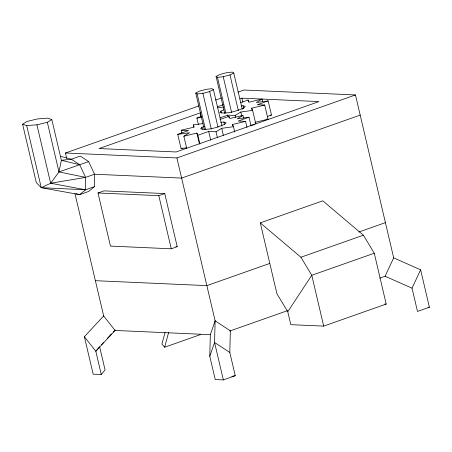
<?xml version="1.0" encoding="UTF-8"?>
<svg xmlns="http://www.w3.org/2000/svg" width="452" height="452" viewBox="0 0 452 452"><rect width="100%" height="100%" fill="white"/><g stroke="black" fill="none" stroke-linecap="round" stroke-linejoin="round"><path stroke-width="0.68" d="M22.6 124.181L26.685 125.583L41.251 187.687L50.635 183.252L58.969 171.907L61.365 160.296L51.81 119.565L47.726 118.158L37.482 118.932L27.069 121.424L22.6 124.181L36.307 182.619L41.251 187.687L79.631 194.648L85.581 189.778L85.614 177.387L79.705 164.731L71.326 159.228L60.483 156.313M76.247 193.705L79.631 194.648L88.558 191.495L94.508 186.625L94.541 174.235L88.637 161.584L80.253 156.081L71.326 159.228L61.365 160.296L79.705 164.731L88.637 161.584M209.784 356.289L210.333 334.672L215.118 320.863L230.345 330.83L229.797 352.453L235.255 375.714L223.35 379.912L215.242 379.556L209.784 356.289L214.57 342.486L215.118 320.863M165.042 332.508L161.912 344.074L164.635 347.226L200.349 334.627M164.635 347.226L168.652 332.401M379.787 278.116L385.098 276.245L393.675 257.877L355.464 94.954L243.995 90.021L238.023 92.129M420.62 269.804L429.4 307.23L417.495 311.434L412.038 288.167L420.62 269.804L393.675 257.877M287.766 311.744L311.778 275.274L374.273 253.233L386.194 304.072L323.7 326.112L290.794 324.66L287.766 311.744L276.906 293.71L260.295 222.876L322.79 200.829L363.419 235.193L374.273 253.233M204.349 126.294L201.886 127.379L200.654 128.86C208.773 130.543 217.389 127.311 224.876 124.21L226.107 122.735L223.932 122.074L220.802 122.289M224.102 109.706L221.022 111.062L219.791 112.542C227.915 114.22 236.526 110.994 244.012 107.892L245.244 106.418L243.069 105.757L241.193 105.887M101.265 374.51L105.062 369.951L99.609 346.69L95.813 351.244L101.265 374.51L93.157 374.149L84.383 336.723L103.649 315.925L115.079 330.452L95.813 351.244L84.383 336.723M101.485 344.661L103.367 342.633M107.13 338.576L111.356 334.011M113.237 331.983L115.119 329.954M26.685 125.583L36.928 124.814L47.341 122.322L51.81 119.565M186.693 148.358L183.845 136.216L189.529 132.747L177.743 134.374L181.066 148.538L186.614 147.776M220.175 117.825L227.808 115.136L235.17 115.458L240.854 111.994L252.634 110.367L255.798 123.859M262.685 101.756L262.053 99.061L256.374 102.525L268.155 100.903L271.477 115.068L267.663 116.413M199.92 144.035L197.857 135.267L208.671 131.453L216.033 131.775L221.717 128.311L233.498 126.684L234.763 132.086M243.549 118.074L242.916 115.379L237.238 118.842L249.018 117.221L251.075 125.989M224.774 113.52L216.067 76.411L219.847 74.484L226.588 72.699L232.351 72.088L233.757 73.015L242.3 109.435M216.067 76.411L217.474 77.337L223.231 76.727L229.978 74.936L233.757 73.015M204.281 129.441L195.739 93.022L199.513 91.101L206.259 89.31L212.022 88.699L213.423 89.626L221.966 126.051M195.739 93.022L197.14 93.948L202.903 93.338L209.649 91.547L213.423 89.626M66.698 158.381L65.438 153.008L198.857 105.943M215.451 100.09L221.429 97.982M200.744 112.701L99.095 148.555L176.105 151.968L318.954 101.581L241.939 98.169L239.95 98.875M217.355 106.841L223.339 104.734M198.462 124.803L196.88 118.057L201.332 116.486M240.407 102.7L248.041 100.011L249.012 102.197L262.053 99.061M268.155 100.903L257.346 104.717L264.708 105.039L268.03 119.209L254.984 122.345M177.743 134.374L188.557 130.56L181.195 130.232L181.828 132.933M220 119.469L228.904 116.328L229.876 118.52L242.916 115.379M249.018 117.221L238.21 121.034L245.572 121.356L246.995 127.43M36.928 124.814L50.635 183.252L85.614 177.387L94.541 174.235L181.631 178.094L360.193 115.107M181.066 148.538L182.342 148.092M41.251 187.687L85.581 189.778L94.508 186.625M65.438 153.008L176.907 157.94L355.464 94.954M97.999 192.976L103.954 190.874L164.754 193.569L177.212 246.696L171.263 248.792L110.463 246.103L97.999 192.976L158.805 195.665L164.754 193.569M269.804 263.42L206.852 285.624L95.383 280.692M358.854 232.012L385.415 222.644M260.295 222.876L300.919 257.239L363.419 235.193M229.729 331.045L287.495 310.671M47.341 122.322L58.969 171.907L79.705 164.731M252.137 110.203L251.662 108.181L264.708 105.039M181.195 130.232L194.236 127.097L193.27 124.905L202.971 123.565M183.845 136.216L196.891 133.074L197.857 135.267M232.842 125.848L232.526 124.498L245.572 121.356M231.803 376.375L235.255 375.714M217.949 107.825L223.491 107.062M196.88 118.057L201.733 117.384M270.093 115.26L271.477 115.068M250.414 125.3L254.572 124.729M266.691 119.147L268.03 119.209M175.817 246.634L177.212 246.696M384.799 304.01L386.194 304.072M428.05 307.174L429.4 307.23M114.735 330.44L210.683 334.683M50.635 183.252L85.581 189.778M58.969 171.907L85.614 177.387M385.098 276.245L412.038 288.167M229.797 352.453L214.57 342.486L223.35 379.912M300.919 257.239L311.778 275.274L323.7 326.112M251.662 108.181L252.634 110.367M232.526 124.498L233.498 126.684M248.041 100.011L248.515 102.033M241.939 98.169L242.899 102.254M243.069 105.757L243.701 108.457M240.854 111.994L241.803 116.04M229.978 74.936L238.362 110.672M235.17 115.458L235.645 117.48M223.231 76.727L231.616 112.463M228.904 116.328L229.22 117.678M227.808 115.136L228.283 117.158M217.474 77.337L225.853 113.073M223.932 122.074L224.565 124.775M221.022 111.062L221.497 113.085M221.717 128.311L223.457 135.73M209.649 91.547L218.028 127.283M216.033 131.775L217.457 137.849M202.903 93.338L211.287 129.074M208.671 131.453L210.728 140.222M197.14 93.948L205.524 129.684M200.332 113.915L200.965 116.616M201.886 127.379L202.36 129.408M196.891 133.074L199.422 143.872M193.27 124.905L193.744 126.927M176.907 157.94L215.22 321.304M158.805 195.665L171.263 248.792M74.981 193.705L103.757 316.372"/></g></svg>
